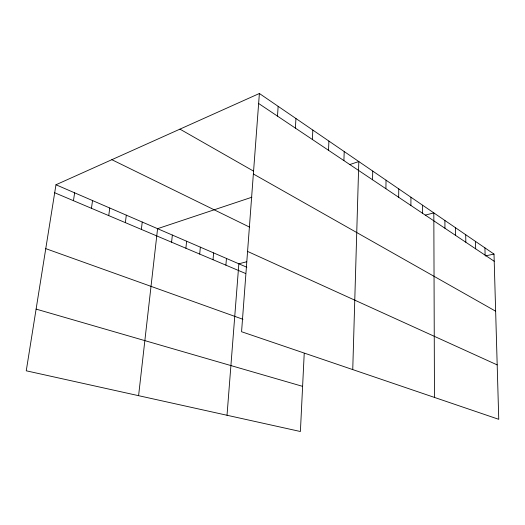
<?xml version="1.0" encoding="UTF-8"?>
<svg xmlns="http://www.w3.org/2000/svg" width="525" height="525" viewBox="0 0 525 525"><rect width="100%" height="100%" fill="white"/><g stroke="black" fill="none" stroke-linecap="round" stroke-linejoin="round"><path stroke-width="0.79" d="M422.618 213.314L422.625 205.229M410.898 205.472L410.95 197.243M398.672 197.282L398.77 188.902M385.895 188.724L386.046 180.187M372.54 179.78L372.737 171.084M352.748 369.593L358.811 161.549L349.716 164.581M343.895 160.597L344.216 151.561M328.519 150.294L328.912 141.081M304.224 353.377L300.398 431.511L26.25 370.801L55.972 184.761L259.383 93.489L494.005 254.087L498.75 419.317L241.566 331.728L259.383 93.489M312.368 139.479L312.841 130.082M295.385 128.107L295.936 118.512M277.495 116.13L278.145 106.332M227.023 415.262L238.849 263.806L246.678 261.758M225.888 265.158L226.452 258.451M213.019 259.711L213.629 252.906M199.697 254.08L200.353 247.17M185.896 248.24L186.605 241.224M171.59 242.196L172.357 235.062M138.593 395.673L157.579 228.677L251.908 197.21M141.356 229.405L142.242 222.049M125.363 222.639L126.315 215.165M108.741 215.611L109.764 208.012M91.448 208.3L92.551 200.57M73.448 200.688L74.635 192.826M425.296 215.119L433.821 212.894L434.47 397.425M485.29 255.918L494.005 254.087M36.107 309.1L302.61 386.354M45.767 248.64L242.95 319.298M54.698 192.76L245.621 273.499M55.972 184.761L246.835 267.258M247.57 251.416L497.188 364.901M111.838 159.692L249.526 227.108M253.365 173.985L495.646 311.207M179.95 129.137L253.641 171.176M258.635 103.497L494.209 261.26M484.929 247.879L485.113 255.17M475.506 241.428L475.663 248.837M465.701 234.714L465.833 242.255M455.51 227.738L455.602 235.41M444.892 220.467L444.951 228.277"/></g></svg>
